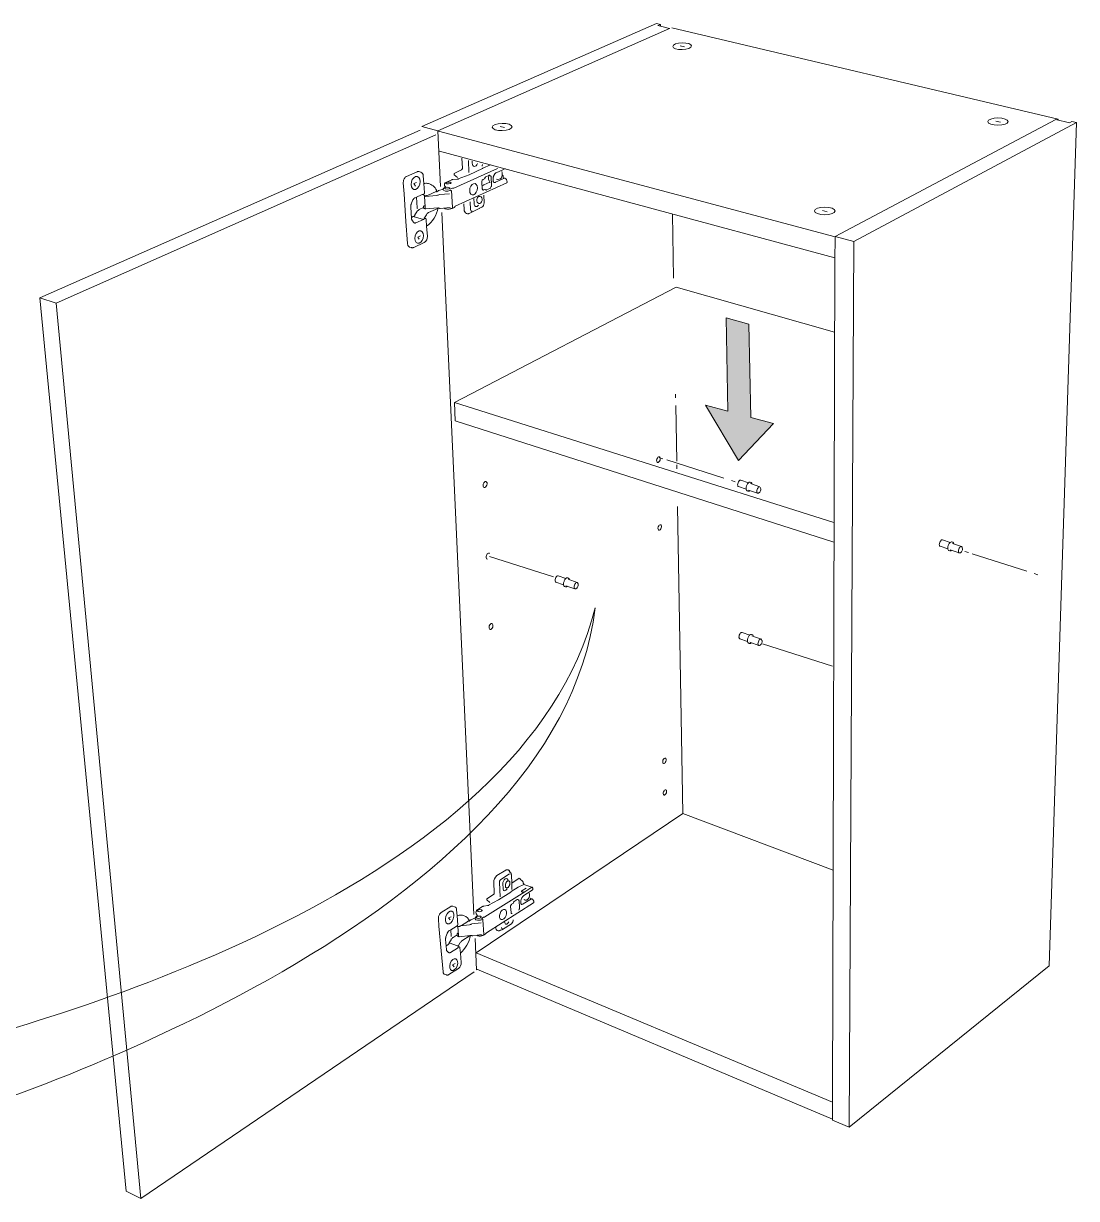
# Model space of a CAD drawing. Header units: metres. Extents: x -8.4 to 7.9, y -3.9 to 2.
# Drawn here: x 6.4008 to 6.8077, y -2.2808 to -1.8267 of the extents above; entities that cross this region are included whole.
import ezdxf

# ---------------------------------------------------------------- set-up
doc = ezdxf.new("R2010")
doc.units = ezdxf.units.M
doc.header["$MEASUREMENT"] = 0
doc.layers.add('PDF21_Geometry_Num_Penna__7', color=7, linetype='Continuous', lineweight=18)

msp = doc.modelspace()

# ---------------------------------------------------------------- hatches: boundary and pattern name
at = {"layer": 'PDF21_Geometry_Num_Penna__7', "linetype": 'Continuous', "lineweight": 18}
msp.add_hatch(color=7, dxfattribs=at).paths.add_polyline_path([(6.673, -1.97652), (6.66437, -1.97419), (6.67705, -1.99562), (6.69063, -1.98127), (6.68187, -1.97893), (6.68113, -1.94286), (6.67228, -1.94048)])

# ---------------------------------------------------------------- linework, layer by layer
at = {"layer": 'PDF21_Geometry_Num_Penna__7', "color": 7, "linetype": 'Continuous', "lineweight": 18, "flags": 128}
for points in [[(6.55476, -1.86656), (6.64541, -1.82671)], [(6.56193, -1.88967), (6.56094, -1.86821), (6.65043, -1.8286)], [(6.64692, -1.82707), (6.64541, -1.82671)], [(6.6459, -1.82752), (6.64692, -1.82707)], [(6.64693, -1.82777), (6.6459, -1.82752)], [(6.64693, -1.82777), (6.64692, -1.82707)], [(6.65043, -1.8286), (6.64693, -1.82777)], [(6.65044, -1.82883), (6.65043, -1.8286)], [(6.65132, -1.82843), (6.80057, -1.86365), (6.80057, -1.86404)], [(6.65622, -1.8357), (6.65457, -1.8353)], [(6.79975, -1.86384), (6.71438, -1.90901), (6.71435, -1.91853)], [(6.80769, -1.86498), (6.72159, -1.91093)], [(6.7783, -1.8649), (6.77654, -1.86442)], [(6.79712, -2.19086), (6.80769, -1.86498)], [(6.79975, -1.86384), (6.80498, -1.86508), (6.80595, -1.86456)], [(6.80057, -1.86365), (6.80006, -1.86392)], [(6.80595, -1.86456), (6.80769, -1.86498)], [(6.55406, -1.86797), (6.4071, -1.93275)], [(6.56012, -1.86973), (6.4134, -1.93482)], [(6.56094, -1.86821), (6.55476, -1.86656)], [(6.71438, -1.90915), (6.56112, -1.86837)], [(6.58669, -1.86695), (6.58495, -1.86652)], [(6.71436, -1.9173), (6.56147, -1.87606)], [(6.57007, -1.88326), (6.57016, -1.88319), (6.57023, -1.88311), (6.57029, -1.883), (6.57034, -1.88288), (6.57036, -1.88274), (6.57037, -1.88261), (6.5702, -1.87873)], [(6.57288, -1.88434), (6.57268, -1.87963)], [(6.55351, -1.88393), (6.55335, -1.8839), (6.55318, -1.8839), (6.55302, -1.88393), (6.55286, -1.884), (6.54877, -1.88581)], [(6.58393, -1.8827), (6.56701, -1.89039)], [(6.56716, -1.88464), (6.57007, -1.88326)], [(6.57295, -1.88516), (6.57819, -1.88279)], [(6.57419, -1.88072), (6.57416, -1.87997)], [(6.57809, -1.88116), (6.57809, -1.88128), (6.57808, -1.8814), (6.57807, -1.88152), (6.57806, -1.88163), (6.57803, -1.88175), (6.578, -1.8819)], [(6.57827, -1.88265), (6.57819, -1.88279), (6.57822, -1.88279)], [(6.58124, -1.88128), (6.57831, -1.88261), (6.57829, -1.88262), (6.57827, -1.88265)], [(6.5828, -1.88497), (6.58283, -1.88492), (6.58291, -1.88483), (6.58299, -1.88473), (6.58307, -1.88465), (6.58314, -1.88457), (6.58322, -1.8845), (6.5833, -1.88444), (6.58337, -1.88439), (6.58343, -1.88437)], [(6.58343, -1.88437), (6.58597, -1.88321)], [(6.58597, -1.88321), (6.58693, -1.88278)], [(6.54877, -1.88581), (6.54859, -1.8859), (6.54843, -1.88603), (6.54826, -1.88618), (6.54811, -1.88637), (6.54797, -1.88657), (6.54784, -1.88679), (6.54775, -1.88703), (6.54766, -1.88728), (6.5476, -1.88754), (6.54755, -1.8878), (6.54754, -1.88805), (6.54753, -1.88831), (6.54783, -1.89257)], [(6.55267, -1.88816), (6.55165, -1.88853), (6.55221, -1.88956)], [(6.55723, -1.88859), (6.55689, -1.88851), (6.55654, -1.88847), (6.55619, -1.88846), (6.55583, -1.88849), (6.55546, -1.88854)], [(6.55546, -1.88854), (6.55571, -1.89221)], [(6.56399, -1.88843), (6.564, -1.88857)], [(6.56599, -1.88832), (6.56601, -1.88846)], [(6.56673, -1.88701), (6.56658, -1.88702), (6.56645, -1.88706), (6.56633, -1.8871)], [(6.5683, -1.88686), (6.56673, -1.887)], [(6.56716, -1.88464), (6.56718, -1.88519), (6.56843, -1.88617)], [(6.56764, -1.89737), (6.58752, -1.88825)], [(6.5683, -1.88686), (6.56836, -1.88686), (6.56843, -1.88684), (6.56851, -1.88684), (6.56859, -1.88683), (6.56866, -1.88681), (6.56872, -1.88679), (6.56877, -1.88677), (6.57295, -1.88516)], [(6.56877, -1.88677), (6.56879, -1.88676), (6.56881, -1.88677), (6.5687, -1.88681), (6.56858, -1.88684), (6.56844, -1.88686), (6.56831, -1.88687)], [(6.57789, -1.88792), (6.57789, -1.88777), (6.57793, -1.8876), (6.57798, -1.88744), (6.57805, -1.88729), (6.57813, -1.88717), (6.57824, -1.88708), (6.57834, -1.88701)], [(6.57806, -1.89059), (6.57789, -1.88792)], [(6.57806, -1.88946), (6.57855, -1.88923), (6.57864, -1.88905), (6.58095, -1.888)], [(6.57834, -1.88701), (6.57885, -1.88678)], [(6.57885, -1.88678), (6.5789, -1.88675), (6.57894, -1.8867), (6.57897, -1.88664)], [(6.57897, -1.88664), (6.57909, -1.88637)], [(6.57913, -1.88642), (6.57912, -1.8864), (6.57909, -1.88637), (6.57916, -1.88624), (6.57925, -1.88612), (6.57934, -1.88602), (6.57945, -1.88597)], [(6.57945, -1.88597), (6.58065, -1.88541)], [(6.58057, -1.8856), (6.58062, -1.88556), (6.58064, -1.88549), (6.58065, -1.88541), (6.58074, -1.88538), (6.58082, -1.88538), (6.58092, -1.88541), (6.58099, -1.88544)], [(6.58059, -1.88558), (6.5807, -1.88562)], [(6.58099, -1.88544), (6.5813, -1.88567)], [(6.5813, -1.88567), (6.58136, -1.88575), (6.58143, -1.88585), (6.58147, -1.88598), (6.58149, -1.88612)], [(6.58149, -1.88612), (6.58167, -1.88911)], [(6.58221, -1.88696), (6.58221, -1.88689), (6.58221, -1.88675), (6.58222, -1.88661), (6.58224, -1.88645), (6.58227, -1.8863), (6.5823, -1.88614), (6.58234, -1.886), (6.58238, -1.88584), (6.58244, -1.8857), (6.58249, -1.88555), (6.58255, -1.88542), (6.58261, -1.88528), (6.58268, -1.88515), (6.58275, -1.88504), (6.5828, -1.88497)], [(6.58221, -1.88696), (6.58221, -1.88704), (6.58221, -1.88718), (6.58222, -1.88731), (6.58224, -1.88744), (6.58226, -1.88756), (6.58229, -1.88766), (6.58232, -1.88777), (6.58236, -1.88785), (6.5824, -1.88793), (6.58244, -1.888), (6.58246, -1.88805), (6.58253, -1.88813), (6.58257, -1.88816), (6.58273, -1.88819), (6.58289, -1.88819), (6.58304, -1.88815), (6.5832, -1.88809)], [(6.5832, -1.88809), (6.58668, -1.8865), (6.58612, -1.88635)], [(6.54783, -1.89257), (6.54857, -1.90328)], [(6.55462, -1.89291), (6.55264, -1.89381)], [(6.55515, -1.89275), (6.55512, -1.89274), (6.5551, -1.89274), (6.55505, -1.89275), (6.555, -1.89276), (6.55493, -1.89278), (6.55486, -1.89281), (6.55462, -1.89291)], [(6.55567, -1.89317), (6.55497, -1.89277)], [(6.55515, -1.89275), (6.55516, -1.89275), (6.55518, -1.89275), (6.55519, -1.89275), (6.5552, -1.89275), (6.55522, -1.89275), (6.55523, -1.89275), (6.55525, -1.89275), (6.55527, -1.89274), (6.55529, -1.89274), (6.5553, -1.89274), (6.55532, -1.89273), (6.55533, -1.89273), (6.55535, -1.89273), (6.55535, -1.89272), (6.55537, -1.89272), (6.55539, -1.89272), (6.55541, -1.89272), (6.55541, -1.8927), (6.55542, -1.8927), (6.55544, -1.8927), (6.55545, -1.89269), (6.55546, -1.89267), (6.55547, -1.89267), (6.55548, -1.89267), (6.55549, -1.89266), (6.55551, -1.89265), (6.55552, -1.89264), (6.55553, -1.89263), (6.55554, -1.89262), (6.55555, -1.89261), (6.55556, -1.89261), (6.55557, -1.8926), (6.55557, -1.89259), (6.55558, -1.89259), (6.55559, -1.89257), (6.5556, -1.89257), (6.55561, -1.89255), (6.55561, -1.89254), (6.55562, -1.89254), (6.55563, -1.89252), (6.55563, -1.89251), (6.55564, -1.8925), (6.55565, -1.89249), (6.55566, -1.89247), (6.55567, -1.89246), (6.55567, -1.89244), (6.55567, -1.89243), (6.55568, -1.89242), (6.55568, -1.89241), (6.55568, -1.8924), (6.55569, -1.89238), (6.5557, -1.89238), (6.5557, -1.89237), (6.5557, -1.89235), (6.5557, -1.89234), (6.55571, -1.89232), (6.55571, -1.8923), (6.55571, -1.89229), (6.55571, -1.89227), (6.55571, -1.89226), (6.55571, -1.89224), (6.55571, -1.89222)], [(6.55678, -1.89319), (6.55666, -1.89324), (6.55653, -1.89328), (6.55642, -1.89329), (6.55625, -1.89331), (6.55607, -1.8933), (6.55591, -1.89327), (6.55579, -1.89323), (6.55567, -1.89317)], [(6.5557, -1.89344), (6.55569, -1.89333), (6.55568, -1.89321)], [(6.55598, -1.89766), (6.5557, -1.89344)], [(6.55595, -1.89328), (6.55596, -1.89339), (6.55597, -1.89351), (6.56054, -1.89316)], [(6.55715, -1.89301), (6.55678, -1.89319)], [(6.5602, -1.89164), (6.55716, -1.89301)], [(6.56038, -1.89142), (6.56036, -1.89147), (6.56034, -1.89152), (6.56031, -1.89155), (6.56028, -1.89158), (6.56024, -1.89161), (6.5602, -1.89164)], [(6.56052, -1.89174), (6.56046, -1.89157), (6.56038, -1.89142)], [(6.56096, -1.89146), (6.56074, -1.89161), (6.56063, -1.89169), (6.56051, -1.89175), (6.56039, -1.8918)], [(6.56054, -1.89316), (6.5608, -1.89312), (6.56106, -1.89305), (6.56131, -1.89295), (6.56153, -1.89284)], [(6.56096, -1.89145), (6.56107, -1.89138), (6.56119, -1.89131), (6.56132, -1.89126), (6.56299, -1.89075)], [(6.56153, -1.89284), (6.56538, -1.89255)], [(6.563, -1.89103), (6.56299, -1.89067)], [(6.56385, -1.88999), (6.56353, -1.88957), (6.56347, -1.88948), (6.56343, -1.8894), (6.56341, -1.8893)], [(6.56347, -1.89039), (6.56348, -1.89053)], [(6.56387, -1.89001), (6.56385, -1.89002), (6.56378, -1.89006), (6.56369, -1.89009), (6.56362, -1.89011)], [(6.56365, -1.89011), (6.56376, -1.89008), (6.56385, -1.89004)], [(6.56405, -1.88989), (6.56402, -1.88992), (6.56397, -1.88995), (6.56391, -1.88999), (6.56387, -1.89001)], [(6.56549, -1.89028), (6.5655, -1.89042)], [(6.56549, -1.89131), (6.56557, -1.89129), (6.56565, -1.89128)], [(6.56564, -1.89128), (6.56574, -1.89128), (6.56582, -1.8913)], [(6.56565, -1.89077), (6.56635, -1.89045), (6.56651, -1.89039), (6.56667, -1.89038), (6.56682, -1.8904)], [(6.56611, -1.89131), (6.56605, -1.89133), (6.56598, -1.89133), (6.56593, -1.89133)], [(6.56652, -1.89785), (6.56611, -1.89131)], [(6.56701, -1.89039), (6.56693, -1.89041), (6.56685, -1.89041)], [(6.57859, -1.89106), (6.57848, -1.89109), (6.57838, -1.89109), (6.57827, -1.89105), (6.5782, -1.89097), (6.57813, -1.89087), (6.57808, -1.89074), (6.57806, -1.8906)], [(6.57909, -1.89082), (6.57859, -1.89106)], [(6.57923, -1.89084), (6.57919, -1.89082), (6.57914, -1.89081), (6.57909, -1.89082)], [(6.57938, -1.891), (6.57923, -1.89084)], [(6.57975, -1.89106), (6.57964, -1.8911), (6.57955, -1.8911), (6.57945, -1.89106), (6.57938, -1.891)], [(6.58096, -1.89052), (6.57975, -1.89106)], [(6.58127, -1.89019), (6.5812, -1.8903), (6.58113, -1.89039), (6.58104, -1.89046), (6.58096, -1.89052)], [(6.58153, -1.88971), (6.58127, -1.89019)], [(6.58167, -1.88911), (6.58166, -1.88927), (6.58164, -1.88942), (6.5816, -1.88956), (6.58153, -1.88971)], [(6.55058, -1.89654), (6.55053, -1.89666), (6.55048, -1.89682), (6.55044, -1.897), (6.55042, -1.89716), (6.5504, -1.89734), (6.5504, -1.8975), (6.5504, -1.89766), (6.5507, -1.90204)], [(6.55373, -1.89858), (6.55537, -1.89782)], [(6.55593, -1.89707), (6.55576, -1.89713), (6.55562, -1.8972), (6.5555, -1.89727), (6.55541, -1.89734), (6.55536, -1.89743), (6.55535, -1.89751)], [(6.55535, -1.89751), (6.55538, -1.89797)], [(6.55538, -1.89797), (6.55541, -1.89804), (6.55546, -1.89811), (6.55555, -1.89817), (6.55566, -1.89823), (6.5558, -1.89827), (6.55597, -1.89831)], [(6.55597, -1.89808), (6.55595, -1.89785)], [(6.55598, -1.89766), (6.55599, -1.8978), (6.556, -1.89793), (6.556, -1.89802), (6.556, -1.89809), (6.55599, -1.89813), (6.55598, -1.89812), (6.55597, -1.89808), (6.55597, -1.89809), (6.55597, -1.89811), (6.55598, -1.89812)], [(6.55598, -1.89812), (6.55599, -1.89816), (6.556, -1.8982), (6.55602, -1.89824), (6.55606, -1.89829), (6.5561, -1.89832), (6.55612, -1.89833)], [(6.55626, -1.89836), (6.56082, -1.89801), (6.5609, -1.898), (6.56097, -1.898), (6.56104, -1.89801), (6.56112, -1.89802), (6.56118, -1.89803), (6.56123, -1.89805)], [(6.56087, -1.898), (6.56085, -1.8981), (6.56082, -1.89819), (6.55731, -1.89979)], [(6.56184, -1.89816), (6.56183, -1.89816), (6.56181, -1.89816), (6.56178, -1.89816), (6.56177, -1.89816), (6.56175, -1.89816), (6.56173, -1.89816), (6.56171, -1.89816), (6.56169, -1.89816), (6.56168, -1.89816), (6.56166, -1.89816), (6.56164, -1.89816), (6.56164, -1.89815), (6.56162, -1.89815), (6.5616, -1.89815), (6.56158, -1.89815), (6.56157, -1.89814), (6.56156, -1.89814), (6.56155, -1.89814), (6.56153, -1.89814), (6.56153, -1.89813), (6.56151, -1.89813), (6.5615, -1.89813), (6.56149, -1.89812), (6.56148, -1.89812), (6.56124, -1.89805)], [(6.56184, -1.89816), (6.56567, -1.89786)], [(6.56636, -1.89821), (6.56637, -1.8982), (6.56639, -1.89819), (6.56639, -1.89818), (6.56646, -1.89812), (6.5665, -1.89804), (6.56652, -1.89795), (6.56652, -1.89785)], [(6.56636, -1.89821), (6.56701, -1.8979)], [(6.56701, -1.8979), (6.5671, -1.89786), (6.56719, -1.89781), (6.56727, -1.89774), (6.56735, -1.89767), (6.56744, -1.89758), (6.56751, -1.89749)], [(6.56751, -1.89749), (6.56753, -1.89746), (6.56756, -1.89744), (6.56758, -1.89741), (6.5676, -1.8974), (6.56762, -1.89739), (6.56763, -1.89738), (6.56764, -1.89737)], [(6.57352, -1.8986), (6.57339, -1.89562)], [(6.57489, -1.89621), (6.5748, -1.89429)], [(6.55067, -1.90165), (6.55139, -1.90132)], [(6.5507, -1.90204), (6.55071, -1.90211), (6.55073, -1.90226), (6.55075, -1.90239), (6.55079, -1.90251), (6.55084, -1.90263), (6.5509, -1.90273), (6.55095, -1.90282), (6.55164, -1.90364)], [(6.55533, -1.90242), (6.55139, -1.90132), (6.55153, -1.90125), (6.55167, -1.90114), (6.55181, -1.90102), (6.55193, -1.90087), (6.55204, -1.9007)], [(6.55204, -1.9007), (6.55279, -1.89949)], [(6.55241, -1.90375), (6.55533, -1.90242)], [(6.55279, -1.89949), (6.55292, -1.89928), (6.55307, -1.89909), (6.55322, -1.89893), (6.55339, -1.89879), (6.55356, -1.89867), (6.55373, -1.89858)], [(6.55533, -1.90242), (6.55547, -1.90234), (6.55561, -1.90224), (6.55573, -1.90212)], [(6.55564, -1.9019), (6.55602, -1.90201), (6.55595, -1.902), (6.55588, -1.90202), (6.5558, -1.90206), (6.55573, -1.90212)], [(6.55571, -1.90183), (6.55646, -1.9006)], [(6.55597, -1.89831), (6.556, -1.89832), (6.55602, -1.89832), (6.55605, -1.89832), (6.55606, -1.89832), (6.5561, -1.89833), (6.55612, -1.89833)], [(6.55612, -1.89833), (6.55617, -1.89836), (6.55625, -1.89836)], [(6.55646, -1.9006), (6.55662, -1.90039), (6.55677, -1.9002), (6.55694, -1.90003), (6.55712, -1.8999), (6.5573, -1.89979)], [(6.57484, -2.17111), (6.56239, -1.89978)], [(6.56589, -1.89828), (6.56591, -1.89828), (6.56594, -1.89827), (6.56598, -1.89826), (6.56602, -1.89825), (6.56607, -1.89825), (6.5661, -1.89824), (6.56612, -1.89824)], [(6.56612, -1.89824), (6.56616, -1.89824), (6.56619, -1.89824), (6.56623, -1.89823), (6.56627, -1.89823), (6.56631, -1.89823), (6.56635, -1.89821)], [(6.57387, -1.89966), (6.5739, -1.89965), (6.57393, -1.89964), (6.57397, -1.89963), (6.57399, -1.89962), (6.57402, -1.8996)], [(6.57702, -1.89814), (6.57695, -1.89819), (6.57683, -1.89825), (6.57685, -1.89824), (6.57686, -1.89821)], [(6.65153, -1.90035), (6.65196, -1.92513)], [(6.71138, -1.89945), (6.70957, -1.89895)], [(6.54857, -1.90328), (6.54916, -1.9118)], [(6.55164, -1.90364), (6.55169, -1.9037), (6.55173, -1.90374), (6.55178, -1.90377), (6.55183, -1.90379), (6.55187, -1.90382), (6.552, -1.90383), (6.55214, -1.90384), (6.55227, -1.90381), (6.55241, -1.90375)], [(6.55416, -1.90883), (6.55314, -1.90929), (6.5537, -1.91003)], [(6.71438, -1.90901), (6.72159, -1.91093)], [(6.72159, -1.91093), (6.71981, -2.25322)], [(6.54916, -1.9118), (6.54919, -1.91204), (6.54925, -1.91228), (6.54932, -1.91248), (6.54942, -1.91267), (6.54954, -1.91282), (6.54967, -1.91295), (6.54981, -1.91304), (6.54998, -1.91311)], [(6.55158, -1.91324), (6.55145, -1.9133), (6.5513, -1.91334), (6.55117, -1.91336), (6.55101, -1.91337), (6.55087, -1.91335), (6.55072, -1.91332), (6.54998, -1.91311)], [(6.71435, -1.91853), (6.71342, -2.24297)], [(6.56764, -1.98033), (6.56731, -1.97313), (6.65297, -1.92863)], [(6.65297, -1.92863), (6.71417, -1.94594)], [(6.4071, -1.93275), (6.4134, -1.93482)], [(6.4071, -1.93275), (6.44045, -2.27797)], [(6.4134, -1.93482), (6.44613, -2.28081)], [(6.65274, -1.96993), (6.65277, -1.97141)], [(6.71397, -2.01954), (6.56731, -1.97313)], [(6.65282, -1.97429), (6.6532, -1.99585)], [(6.71394, -2.02713), (6.56764, -1.98033)], [(6.64785, -1.9949), (6.64643, -1.99445)], [(6.67144, -2.00244), (6.64933, -1.99537)], [(6.65322, -1.99728), (6.65325, -1.99877)], [(6.67581, -2.00384), (6.67439, -2.00339)], [(6.67794, -2.0032), (6.68089, -2.00423)], [(6.6809, -2.00701), (6.68443, -2.00825)], [(6.65348, -2.0134), (6.65553, -2.132)], [(6.75588, -2.02628), (6.75883, -2.02732)], [(6.60557, -2.04055), (6.58087, -2.03266)], [(6.766, -2.03121), (6.76458, -2.03075)], [(6.78851, -2.0384), (6.76741, -2.03166)], [(6.60652, -2.04265), (6.60947, -2.04368)], [(6.79274, -2.03976), (6.79132, -2.0393)], [(6.61035, -2.04399), (6.61388, -2.04523)], [(6.67844, -2.06202), (6.68139, -2.06306)], [(6.71335, -2.07503), (6.68636, -2.0664)], [(6.65553, -2.132), (6.57566, -2.18592)], [(6.71369, -2.15398), (6.65553, -2.132)], [(6.58467, -2.15869), (6.58467, -2.15859), (6.58469, -2.15847), (6.58471, -2.15835), (6.58474, -2.15824), (6.58477, -2.15813), (6.58482, -2.15803), (6.58487, -2.15793), (6.58491, -2.15784), (6.58498, -2.15775), (6.58505, -2.15767), (6.58512, -2.15761), (6.5852, -2.15755), (6.58861, -2.1554)], [(6.58784, -2.15375), (6.5877, -2.15373), (6.58757, -2.15373), (6.58742, -2.15375), (6.58726, -2.1538), (6.58711, -2.15389)], [(6.58811, -2.15384), (6.58784, -2.15375)], [(6.58811, -2.15384), (6.58821, -2.15388), (6.5883, -2.15393), (6.58839, -2.15399), (6.58846, -2.15406), (6.58852, -2.15416), (6.58859, -2.15426), (6.58864, -2.15437), (6.58869, -2.15448), (6.58872, -2.15461), (6.58874, -2.15465), (6.58841, -2.15428)], [(6.58905, -2.15501), (6.58874, -2.15465)], [(6.58905, -2.15501), (6.58912, -2.1551), (6.58916, -2.15518), (6.58921, -2.15529), (6.58925, -2.15542), (6.58928, -2.15555), (6.5893, -2.1557), (6.58944, -2.15889)], [(6.58492, -2.1642), (6.58467, -2.15869)], [(6.58779, -2.15813), (6.58767, -2.15822), (6.58756, -2.15833), (6.58744, -2.15847), (6.58739, -2.15854), (6.58733, -2.15862), (6.58724, -2.15879), (6.58716, -2.15896), (6.58709, -2.15915), (6.58703, -2.15934), (6.587, -2.15951), (6.58698, -2.15967), (6.58697, -2.15982), (6.58697, -2.15997), (6.58698, -2.16011), (6.587, -2.16024), (6.58703, -2.16036), (6.58709, -2.16047), (6.58715, -2.16058), (6.58724, -2.16066), (6.58733, -2.16073), (6.58742, -2.16077), (6.58748, -2.16078), (6.58754, -2.16078), (6.58761, -2.16078), (6.58766, -2.16077), (6.58778, -2.16072), (6.5879, -2.16066)], [(6.5879, -2.16066), (6.58802, -2.16057), (6.58814, -2.16046), (6.58825, -2.16033), (6.58831, -2.16025), (6.58836, -2.16017), (6.58845, -2.16), (6.58854, -2.15983), (6.5886, -2.15964), (6.58866, -2.15945), (6.5887, -2.15929), (6.58872, -2.15913), (6.58874, -2.15897), (6.58873, -2.15883), (6.58872, -2.15868), (6.5887, -2.15855), (6.58866, -2.15844), (6.58862, -2.15832), (6.58855, -2.15821), (6.58847, -2.15813), (6.58837, -2.15807), (6.58828, -2.15803), (6.58821, -2.15801), (6.58816, -2.15801), (6.5881, -2.15801), (6.58804, -2.15803), (6.58792, -2.15807), (6.58779, -2.15813)], [(6.59188, -2.16051), (6.58921, -2.16219), (6.58919, -2.16221), (6.58917, -2.16222)], [(6.59232, -2.15705), (6.58943, -2.15889), (6.58952, -2.16068)], [(6.58952, -2.16068), (6.58952, -2.16078), (6.5895, -2.16089), (6.5895, -2.16099), (6.58949, -2.1611), (6.58947, -2.1612), (6.58943, -2.16133)], [(6.59188, -2.16051), (6.59406, -2.15946)], [(6.59232, -2.15705), (6.5926, -2.15714)], [(6.5926, -2.15714), (6.59265, -2.15717), (6.59268, -2.15722), (6.59269, -2.15726)], [(6.5927, -2.15726), (6.5927, -2.15737), (6.59359, -2.15811)], [(6.59503, -2.16084), (6.5934, -2.16188)], [(6.59382, -2.15855), (6.59381, -2.15845), (6.59377, -2.15837), (6.59372, -2.15827), (6.59366, -2.15819), (6.59359, -2.15811)], [(6.59419, -2.15926), (6.59411, -2.15921), (6.59402, -2.15914), (6.59394, -2.15905), (6.59388, -2.15896), (6.59383, -2.15884), (6.59382, -2.15873), (6.59382, -2.15855)], [(6.59608, -2.1612), (6.59445, -2.16223)], [(6.57903, -2.17199), (6.59446, -2.16223), (6.59434, -2.16229), (6.59421, -2.16234), (6.59407, -2.16237), (6.59391, -2.16239), (6.59375, -2.16238), (6.5936, -2.16237), (6.59348, -2.16234), (6.59337, -2.16229), (6.5933, -2.16223), (6.59325, -2.16217), (6.59324, -2.16209), (6.59325, -2.16201), (6.59331, -2.16195), (6.5934, -2.16188)], [(6.57984, -2.16496), (6.57987, -2.16543), (6.58099, -2.16636)], [(6.58051, -2.16748), (6.58433, -2.16543)], [(6.58433, -2.16543), (6.5891, -2.16242)], [(6.58917, -2.16222), (6.5891, -2.16242), (6.58912, -2.16241)], [(6.5901, -2.16644), (6.59009, -2.16644), (6.59006, -2.16642), (6.59013, -2.16629), (6.59021, -2.16618), (6.59029, -2.16608), (6.59039, -2.166)], [(6.59039, -2.166), (6.59148, -2.16531)], [(6.59149, -2.16531), (6.59157, -2.16527), (6.59164, -2.16525), (6.59172, -2.16525), (6.5918, -2.16527)], [(6.5918, -2.16527), (6.59208, -2.16541)], [(6.59208, -2.16541), (6.59214, -2.16547), (6.5922, -2.16555), (6.59224, -2.16565), (6.59226, -2.16577)], [(6.59226, -2.16578), (6.59247, -2.16839)], [(6.59702, -2.16496), (6.59384, -2.16698)], [(6.59423, -2.16532), (6.59467, -2.16546)], [(6.59467, -2.16546), (6.59478, -2.1655), (6.59487, -2.1655), (6.59498, -2.1655), (6.59509, -2.1655)], [(6.59653, -2.16476), (6.59707, -2.16495), (6.59717, -2.165), (6.59727, -2.16504), (6.59737, -2.16511), (6.59747, -2.16517), (6.59755, -2.16526), (6.59763, -2.16535), (6.59771, -2.16544), (6.59778, -2.16555), (6.59783, -2.16565), (6.5979, -2.16576), (6.59793, -2.16588), (6.59798, -2.16599), (6.59799, -2.16611), (6.59802, -2.16622), (6.59801, -2.16624), (6.59799, -2.16626)], [(6.56219, -2.17029), (6.56203, -2.17039), (6.56186, -2.17054), (6.56172, -2.17071), (6.56158, -2.17089), (6.56146, -2.17109), (6.56135, -2.17132), (6.56125, -2.17155), (6.56118, -2.17178), (6.56112, -2.17202), (6.56109, -2.17226), (6.56108, -2.17249), (6.56108, -2.17271), (6.56133, -2.17551)], [(6.56667, -2.16784), (6.56653, -2.1678), (6.56637, -2.1678), (6.56622, -2.16783), (6.56606, -2.16788), (6.5659, -2.16797), (6.56219, -2.17029)], [(6.57606, -2.17137), (6.57573, -2.17086), (6.57569, -2.17075), (6.57564, -2.17063), (6.57563, -2.17052)], [(6.57613, -2.16966), (6.57614, -2.16978)], [(6.578, -2.16949), (6.57801, -2.16962)], [(6.57862, -2.1678), (6.57849, -2.16783), (6.57836, -2.16787), (6.57825, -2.16792)], [(6.58008, -2.1676), (6.57862, -2.16778), (6.57862, -2.16779), (6.57862, -2.1678)], [(6.57975, -2.17808), (6.59788, -2.16653)], [(6.58051, -2.16748), (6.58053, -2.16748), (6.58055, -2.16748), (6.58045, -2.16752), (6.58034, -2.16756), (6.58021, -2.16759), (6.58008, -2.16761)], [(6.58899, -2.168), (6.58899, -2.16786), (6.58902, -2.16771), (6.58905, -2.16756), (6.58912, -2.16742), (6.5892, -2.1673), (6.58929, -2.16719), (6.5894, -2.16712)], [(6.58917, -2.17033), (6.58899, -2.168)], [(6.58967, -2.17065), (6.58957, -2.1707), (6.58948, -2.17072), (6.58938, -2.1707), (6.5893, -2.17065), (6.58925, -2.17057), (6.5892, -2.17046), (6.58917, -2.17033)], [(6.5894, -2.16712), (6.58985, -2.16682)], [(6.58985, -2.16682), (6.5899, -2.16678), (6.58994, -2.16674), (6.58997, -2.16668)], [(6.58997, -2.16668), (6.59006, -2.16642)], [(6.59235, -2.16894), (6.59212, -2.16941)], [(6.59247, -2.16839), (6.59247, -2.16853), (6.59245, -2.16866), (6.59241, -2.16881), (6.59235, -2.16894)], [(6.59312, -2.16712), (6.59326, -2.16715), (6.5934, -2.16715), (6.59354, -2.16712), (6.59369, -2.16706), (6.59384, -2.16698)], [(6.56597, -2.17192), (6.56503, -2.17236), (6.5656, -2.17317)], [(6.56977, -2.17539), (6.57309, -2.175)], [(6.57204, -2.17396), (6.56999, -2.17526)], [(6.57219, -2.17386), (6.57204, -2.17396)], [(6.57278, -2.1735), (6.57219, -2.17386)], [(6.57343, -2.17328), (6.57325, -2.17344), (6.57314, -2.17353), (6.57303, -2.1736), (6.57291, -2.17366)], [(6.57309, -2.175), (6.57333, -2.17496), (6.57357, -2.17488), (6.57379, -2.17479), (6.574, -2.17468)], [(6.57343, -2.17328), (6.57354, -2.1732), (6.57365, -2.17313), (6.57377, -2.17307), (6.5753, -2.1724)], [(6.574, -2.17468), (6.57757, -2.17425)], [(6.57575, -2.17219), (6.57576, -2.1723)], [(6.5762, -2.17155), (6.57617, -2.17159), (6.5761, -2.17164), (6.57603, -2.17169), (6.57595, -2.17174), (6.57586, -2.17178)], [(6.57606, -2.17138), (6.57611, -2.17144), (6.57616, -2.17151), (6.5762, -2.17156)], [(6.57762, -2.17202), (6.57762, -2.17213)], [(6.57765, -2.17307), (6.57772, -2.17304), (6.5778, -2.17303)], [(6.57778, -2.17256), (6.57843, -2.17216), (6.57854, -2.1721), (6.57865, -2.17205), (6.57877, -2.17203), (6.57888, -2.17203)], [(6.57806, -2.1727), (6.57812, -2.17278), (6.57817, -2.17287), (6.57821, -2.17297), (6.57822, -2.17306)], [(6.57869, -2.17877), (6.57822, -2.17306)], [(6.57903, -2.17199), (6.57895, -2.17203), (6.57888, -2.17203)], [(6.56133, -2.17551), (6.56217, -2.18515)], [(6.56525, -2.1773), (6.56521, -2.17733), (6.56512, -2.17741), (6.56503, -2.17748), (6.56493, -2.17758), (6.56484, -2.1777), (6.56475, -2.17782), (6.56467, -2.17796), (6.56459, -2.1781), (6.56453, -2.17826), (6.56446, -2.17841), (6.564, -2.17971)], [(6.56586, -2.17693), (6.56526, -2.1773)], [(6.56822, -2.17551), (6.56819, -2.17552), (6.56815, -2.17552), (6.5681, -2.17554), (6.56804, -2.17556), (6.56799, -2.17559), (6.56792, -2.17563), (6.56586, -2.17693)], [(6.56609, -2.17951), (6.56608, -2.17947), (6.56608, -2.17943), (6.56586, -2.17693)], [(6.56682, -2.17988), (6.56833, -2.17893)], [(6.56882, -2.17822), (6.56867, -2.17829), (6.56854, -2.17836), (6.56843, -2.17845), (6.56836, -2.17855), (6.56831, -2.17864), (6.56831, -2.17874)], [(6.56831, -2.17874), (6.56834, -2.17915)], [(6.56834, -2.17915), (6.56837, -2.17924), (6.56842, -2.17932), (6.5685, -2.1794), (6.56861, -2.17947), (6.56874, -2.17952), (6.5689, -2.17957)], [(6.56862, -2.17564), (6.56891, -2.17909), (6.56892, -2.17921), (6.56893, -2.17932), (6.56893, -2.17939), (6.56893, -2.17943), (6.56892, -2.17945), (6.56891, -2.17942), (6.5689, -2.17937), (6.5689, -2.17939), (6.5689, -2.1794), (6.56891, -2.17942), (6.56892, -2.17946), (6.56893, -2.1795), (6.56893, -2.17952), (6.56895, -2.17955), (6.56899, -2.17959)], [(6.5689, -2.17937), (6.56888, -2.17916)], [(6.56888, -2.17916), (6.56892, -2.17939)], [(6.56998, -2.17525), (6.56964, -2.17547)], [(6.57019, -2.18125), (6.5734, -2.17923), (6.57339, -2.1792), (6.57338, -2.1792), (6.57337, -2.17918), (6.57336, -2.17918), (6.57335, -2.17917), (6.57333, -2.17916)], [(6.57597, -2.17905), (6.57601, -2.17908), (6.57608, -2.17914), (6.57618, -2.17919), (6.57627, -2.17925), (6.57638, -2.17928), (6.57651, -2.17932), (6.57666, -2.17935), (6.57679, -2.17936), (6.57694, -2.17937), (6.57709, -2.17938), (6.57724, -2.17937), (6.57738, -2.17936), (6.57753, -2.17934), (6.57767, -2.17931), (6.57781, -2.17927), (6.57794, -2.17923), (6.57806, -2.17917), (6.57812, -2.17914)], [(6.57812, -2.17914), (6.57815, -2.17912), (6.57818, -2.17912), (6.57821, -2.17912), (6.57825, -2.17911), (6.57828, -2.1791), (6.57832, -2.1791)], [(6.57832, -2.1791), (6.57837, -2.1791), (6.57842, -2.17909), (6.57846, -2.17909), (6.57851, -2.17907), (6.57855, -2.17906), (6.57859, -2.17904)], [(6.57918, -2.17866), (6.57859, -2.17904), (6.57864, -2.179), (6.57867, -2.17893), (6.57869, -2.17885), (6.57869, -2.17877)], [(6.57918, -2.17866), (6.57927, -2.1786), (6.57935, -2.17854), (6.57942, -2.17846), (6.57949, -2.17838), (6.57955, -2.17831), (6.5796, -2.17824)], [(6.5796, -2.17824), (6.57962, -2.17821), (6.57965, -2.17817), (6.57968, -2.17814), (6.5797, -2.17812), (6.57973, -2.1781), (6.57975, -2.17809)], [(6.58329, -2.17611), (6.58331, -2.17631), (6.58335, -2.17651), (6.58339, -2.17669), (6.58347, -2.17685), (6.58356, -2.17698), (6.58366, -2.17709), (6.58377, -2.17718), (6.5839, -2.17724)], [(6.58497, -2.17718), (6.58487, -2.17725), (6.58476, -2.17729), (6.58465, -2.17733), (6.58454, -2.17735), (6.58442, -2.17736), (6.58429, -2.17736), (6.58416, -2.17733), (6.5839, -2.17724)], [(6.58497, -2.17718), (6.58518, -2.17705)], [(6.58497, -2.17718), (6.58499, -2.17716), (6.585, -2.17712), (6.58507, -2.17707)], [(6.58592, -2.17683), (6.58591, -2.17684), (6.58585, -2.17686), (6.58579, -2.17689), (6.58573, -2.17692), (6.58567, -2.17694), (6.58562, -2.17695), (6.58518, -2.17705)], [(6.564, -2.17971), (6.56395, -2.17986), (6.56392, -2.18001), (6.56388, -2.18017), (6.56386, -2.18031), (6.56384, -2.18046), (6.56385, -2.1806), (6.56386, -2.18073), (6.56419, -2.18455)], [(6.56406, -2.18313), (6.56472, -2.18272)], [(6.56472, -2.18272), (6.56485, -2.18262), (6.56497, -2.1825), (6.56509, -2.18237), (6.5652, -2.18222), (6.5653, -2.18206)], [(6.5653, -2.18206), (6.56597, -2.18084)], [(6.5653, -2.18206), (6.56848, -2.18316), (6.56856, -2.18319), (6.56864, -2.18324), (6.56871, -2.18328), (6.56877, -2.18333)], [(6.56577, -2.18569), (6.56843, -2.18402)], [(6.56597, -2.18084), (6.56609, -2.18064), (6.56622, -2.18045), (6.56636, -2.18028), (6.56652, -2.18013), (6.56667, -2.17999), (6.56682, -2.17988)], [(6.56843, -2.18402), (6.56856, -2.18392), (6.56868, -2.18381), (6.5688, -2.18367)], [(6.56875, -2.18342), (6.5691, -2.18354), (6.56902, -2.18353), (6.56895, -2.18355), (6.56887, -2.1836), (6.5688, -2.18367)], [(6.56877, -2.18333), (6.56944, -2.18211)], [(6.56944, -2.18211), (6.56957, -2.1819), (6.56971, -2.1817), (6.56986, -2.18152), (6.57004, -2.18137), (6.57019, -2.18125)], [(6.57582, -2.19244), (6.57526, -2.18037)], [(6.56217, -2.18515), (6.56289, -2.19318)], [(6.56419, -2.18455), (6.5642, -2.18464), (6.56421, -2.18473), (6.56425, -2.18485), (6.56428, -2.18495), (6.56432, -2.18504), (6.56436, -2.18509), (6.5644, -2.18514), (6.56503, -2.18574)], [(6.56503, -2.18574), (6.56505, -2.18576), (6.56507, -2.18578), (6.5651, -2.18579), (6.56512, -2.1858), (6.56514, -2.18581), (6.56525, -2.18584), (6.56538, -2.18584), (6.56551, -2.18581), (6.56564, -2.18578), (6.56577, -2.18569)], [(6.57567, -2.18592), (6.71342, -2.24364)], [(6.44613, -2.28081), (6.57489, -2.19322)], [(6.56289, -2.19318), (6.56292, -2.19339), (6.56296, -2.19357), (6.56303, -2.19374), (6.56312, -2.19388), (6.56323, -2.194), (6.56334, -2.1941), (6.56348, -2.19416)], [(6.56754, -2.19), (6.56653, -2.1905), (6.56722, -2.19132)], [(6.57614, -2.19221), (6.57582, -2.19244)], [(6.57595, -2.19213), (6.7134, -2.25013)], [(6.7134, -2.25052), (6.71981, -2.25322), (6.79712, -2.19086)], [(6.56519, -2.19426), (6.56507, -2.19433), (6.56495, -2.19439), (6.56482, -2.19442), (6.56469, -2.19446), (6.56457, -2.19447), (6.56444, -2.19447), (6.56431, -2.19444), (6.56418, -2.19442), (6.56348, -2.19416)], [(6.71342, -2.24297), (6.7134, -2.25052)], [(6.44045, -2.27797), (6.44613, -2.28081)]]:
    msp.add_lwpolyline(points, dxfattribs=at)
for points in [[(6.55546, -1.88854), (6.55527, -1.8856, 0.315105), (6.55426, -1.88413), (6.55351, -1.88393)], [(6.58357, -1.88684), (6.58407, -1.88696, 0.391445), (6.58562, -1.88583, 0.225855), (6.58555, -1.88393)], [(6.56061, -1.8917, 0.240614), (6.55761, -1.88869), (6.55723, -1.88859)], [(6.56673, -1.887), (6.56665, -1.88701), (6.56657, -1.88701), (6.56651, -1.88703), (6.56644, -1.88705), (6.56637, -1.88706), (6.56631, -1.88708), (6.56628, -1.8871), (6.56426, -1.88802), (6.56428, -1.88801), (6.5643, -1.88801, 0.291925), (6.5634, -1.88895), (6.56341, -1.8893)], [(6.58107, -1.88814), (6.58101, -1.88807), (6.58095, -1.888, -0.232158), (6.58062, -1.88565), (6.58055, -1.8856), (6.58057, -1.8856), (6.58059, -1.88559), (6.5806, -1.88559), (6.58061, -1.88558), (6.58062, -1.88558)], [(6.58574, -1.88535), (6.58577, -1.88535), (6.58574, -1.88535), (6.58576, -1.88535), (6.58577, -1.88535), (6.58577, -1.88534), (6.58579, -1.88534), (6.58581, -1.88534), (6.58582, -1.88535), (6.58601, -1.8854), (6.586, -1.8854), (6.58597, -1.8854, -0.319701), (6.58611, -1.88551), (6.5861, -1.88552), (6.58611, -1.88551), (6.58615, -1.88634)], [(6.58769, -1.8879), (6.58771, -1.88789), (6.58772, -1.88787), (6.58772, -1.88796), (6.5877, -1.88803), (6.58768, -1.88808), (6.58765, -1.88814), (6.58762, -1.88818), (6.58757, -1.88822), (6.58752, -1.88825), (6.5876, -1.8882), (6.58765, -1.88812), (6.58768, -1.88802), (6.58769, -1.8879, 0.286865), (6.58672, -1.8865), (6.5867, -1.88649), (6.58668, -1.8865)], [(6.57702, -1.89814), (6.57786, -1.89773, 0.286572), (6.57873, -1.896), (6.5786, -1.89301)], [(6.55297, -1.89815), (6.55294, -1.89806), (6.55292, -1.89797), (6.55264, -1.89381), (6.55194, -1.89413, 0.185037), (6.5511, -1.89516), (6.55058, -1.89654)], [(6.56095, -1.898, -0.1938), (6.55656, -1.90501), (6.5564, -1.90247), (6.5564, -1.90245), (6.55638, -1.90245), (6.55638, -1.90244), (6.55638, -1.90242), (6.55638, -1.9024), (6.55638, -1.90238), (6.55638, -1.90237), (6.55638, -1.90235), (6.55637, -1.90235), (6.55637, -1.90233), (6.55636, -1.90231), (6.55635, -1.9023), (6.55635, -1.90228), (6.55634, -1.90228), (6.55634, -1.90226), (6.55633, -1.90225), (6.55632, -1.90224), (6.55632, -1.90223), (6.55631, -1.90223), (6.55631, -1.90222), (6.5563, -1.90221), (6.55629, -1.90219), (6.55628, -1.90219), (6.55628, -1.90218), (6.55627, -1.90217), (6.55626, -1.90216), (6.55624, -1.90214), (6.55623, -1.90213), (6.55622, -1.90212), (6.55621, -1.90211), (6.55621, -1.9021), (6.55619, -1.9021), (6.55618, -1.90209), (6.55617, -1.90208), (6.55616, -1.90207), (6.55614, -1.90206), (6.55613, -1.90205), (6.55611, -1.90204), (6.5561, -1.90204), (6.55609, -1.90203), (6.55608, -1.90203), (6.55607, -1.90203), (6.55606, -1.90203), (6.55604, -1.90203), (6.55604, -1.90201), (6.55602, -1.90201)], [(6.57683, -1.89825), (6.57299, -1.90013), (6.57286, -1.90018), (6.57273, -1.90022), (6.57261, -1.90024), (6.5725, -1.90025), (6.57239, -1.90024), (6.57229, -1.90022), (6.57198, -1.90015, -0.317033), (6.57109, -1.89859), (6.57099, -1.89643)], [(6.55656, -1.90501), (6.55683, -1.90902, -0.291831), (6.55563, -1.91137), (6.55158, -1.91324)], [(6.67764, -2.00322, 0.117487), (6.67727, -2.00352, 0.08117), (6.67689, -2.00421, 0.083683), (6.67675, -2.005, 0.114772), (6.67685, -2.00547, 0.186387), (6.67707, -2.00567), (6.68002, -2.0067)], [(6.68149, -2.00722, -0.065981), (6.68116, -2.00743, -0.200508), (6.68074, -2.00746), (6.68045, -2.00735, -0.202531), (6.68014, -2.00708, -0.11573), (6.68, -2.00644, -0.079992), (6.68019, -2.00538, -0.081391), (6.68071, -2.00443, -0.121967), (6.68122, -2.00402, -0.203135), (6.68163, -2.00399), (6.68192, -2.0041, -0.199946), (6.68223, -2.00437, -0.061286), (6.68235, -2.00475)], [(6.68177, -2.00454), (6.6853, -2.00578, 0.195957), (6.685, -2.0058, 0.124279), (6.68462, -2.0061, 0.086707), (6.68424, -2.0068, 0.084238), (6.6841, -2.00758, 0.117449), (6.68421, -2.00805)], [(6.68474, -2.00823, 0.088871), (6.68504, -2.00801, 0.104069), (6.6853, -2.0078, 0.077805), (6.68559, -2.00727, 0.0843), (6.68569, -2.00667, 0.116176), (6.68561, -2.00632)], [(6.75558, -2.0263, 0.117487), (6.7552, -2.0266, 0.083479), (6.75482, -2.0273, 0.078176), (6.75468, -2.02808)], [(6.75479, -2.02855, 0.189953), (6.75501, -2.02875), (6.75796, -2.02979)], [(6.75942, -2.0303, -0.065981), (6.7591, -2.03052, -0.200073), (6.75868, -2.03054), (6.75839, -2.03044, -0.20147), (6.75808, -2.03016, -0.112488), (6.75794, -2.02952, -0.079992), (6.75813, -2.02846, -0.083205), (6.75865, -2.02751, -0.124546), (6.75915, -2.0271, -0.203135), (6.75957, -2.02708), (6.75986, -2.02718, -0.196379), (6.76017, -2.02745, -0.061286), (6.76029, -2.02783)], [(6.75971, -2.02762), (6.76324, -2.02886, 0.193593), (6.76293, -2.02888, 0.121346), (6.76256, -2.02918, 0.084387), (6.76218, -2.02988, 0.084184), (6.76204, -2.03066, 0.117449), (6.76214, -2.03113, 0.200304), (6.76237, -2.03133), (6.75884, -2.03009)], [(6.76267, -2.03132, 0.092907), (6.76298, -2.0311, 0.099536), (6.76324, -2.03088, 0.074557), (6.76352, -2.03035, 0.080653), (6.76363, -2.02976, 0.121955), (6.76355, -2.0294)], [(6.60629, -2.04244, -0.110405), (6.60619, -2.04198, -0.081373), (6.60633, -2.04119, -0.079217), (6.60671, -2.04049, -0.117487), (6.60708, -2.04019, -0.20184), (6.60739, -2.04018), (6.61033, -2.04121)], [(6.61093, -2.04419, -0.068188), (6.6106, -2.04441, -0.200508), (6.61019, -2.04443), (6.60989, -2.04433, -0.20613), (6.60959, -2.04405, -0.115362), (6.60945, -2.04342, -0.079992), (6.60964, -2.04235, -0.080896), (6.61015, -2.0414, -0.123212), (6.61066, -2.041, -0.202647), (6.61107, -2.04097), (6.61137, -2.04107, -0.19592), (6.61168, -2.04135, -0.06215), (6.6118, -2.04172)], [(6.61121, -2.04152), (6.61474, -2.04276, 0.197237), (6.61444, -2.04278, 0.117716), (6.61407, -2.04308, 0.083578), (6.61369, -2.04377, 0.084184), (6.61354, -2.04456, 0.121857), (6.61365, -2.04502)], [(6.61418, -2.04521, 0.092907), (6.61446, -2.045, 0.109849), (6.61474, -2.04478, 0.074557), (6.61503, -2.04424, 0.080653), (6.61513, -2.04365, 0.121294), (6.61507, -2.04332, 0.09135), (6.61497, -2.04296)], [(6.67814, -2.06204, 0.117487), (6.67776, -2.06234, 0.083479), (6.67738, -2.06304, 0.078176), (6.67724, -2.06383)], [(6.67734, -2.06429, 0.189953), (6.67757, -2.0645), (6.68052, -2.06553)], [(6.68198, -2.06604, -0.065981), (6.68166, -2.06626, -0.200073), (6.68124, -2.06628), (6.68095, -2.06618, -0.20147), (6.68064, -2.0659, -0.112488), (6.6805, -2.06527, -0.079992), (6.68069, -2.0642, -0.083205), (6.68121, -2.06325, -0.124546), (6.68171, -2.06284, -0.203135), (6.68213, -2.06282), (6.68242, -2.06292, -0.196379), (6.68273, -2.0632, -0.061286), (6.68285, -2.06357)], [(6.68227, -2.06336), (6.6858, -2.0646, 0.193593), (6.68549, -2.06462, 0.121346), (6.68512, -2.06492, 0.084387), (6.68474, -2.06562, 0.084184), (6.6846, -2.06641, 0.117449), (6.6847, -2.06687, 0.200304), (6.68493, -2.06708), (6.6814, -2.06584)], [(6.68523, -2.06706, 0.092907), (6.68554, -2.06684, 0.099536), (6.68579, -2.06662, 0.074557), (6.68608, -2.06609, 0.080653), (6.68619, -2.0655, 0.121955), (6.68611, -2.06514)], [(6.57984, -2.16496), (6.58242, -2.16333), (6.58249, -2.16327), (6.58256, -2.16319), (6.58262, -2.16308), (6.58266, -2.16298), (6.58267, -2.16286), (6.58269, -2.16274), (6.5825, -2.15868, -0.240749), (6.5837, -2.15604), (6.58711, -2.15389)], [(6.58608, -2.16094), (6.586, -2.15932, -0.230496), (6.58694, -2.15726)], [(6.59414, -2.15945), (6.59413, -2.15945), (6.59411, -2.15945), (6.59411, -2.15944), (6.59409, -2.15944), (6.59409, -2.15945), (6.59407, -2.15945), (6.59406, -2.15945), (6.59407, -2.15945), (6.59414, -2.15945), (6.59724, -2.16049), (6.59729, -2.16051), (6.59735, -2.16054), (6.59741, -2.16059), (6.59747, -2.16065), (6.59751, -2.1607), (6.59754, -2.16077), (6.59758, -2.16084), (6.5976, -2.1609), (6.5976, -2.16098), (6.5976, -2.161), (6.5976, -2.16098, -0.292579), (6.59732, -2.1617), (6.59742, -2.16161), (6.5975, -2.16149), (6.59755, -2.16136), (6.59758, -2.16119), (6.59758, -2.16102), (6.59757, -2.1609), (6.59752, -2.1608), (6.59746, -2.1607), (6.59738, -2.16061), (6.59729, -2.16054), (6.5972, -2.1605), (6.59608, -2.1612)], [(6.59313, -2.16713), (6.59312, -2.16712), (6.5931, -2.16709), (6.59308, -2.16706), (6.59306, -2.167), (6.59302, -2.16693), (6.59299, -2.16683), (6.59297, -2.16672), (6.59294, -2.16659), (6.59294, -2.16647), (6.59293, -2.16632), (6.59293, -2.16617), (6.59295, -2.16601), (6.59297, -2.16583), (6.59298, -2.16579, -0.195619), (6.59413, -2.16371), (6.59732, -2.16169)], [(6.59509, -2.16549), (6.59518, -2.16547), (6.59529, -2.16544), (6.5954, -2.16539), (6.59551, -2.16532), (6.5956, -2.16524), (6.59571, -2.16515), (6.59582, -2.16503), (6.59591, -2.1649), (6.59601, -2.16476), (6.59609, -2.1646), (6.59617, -2.16443), (6.59619, -2.16437, 0.241774), (6.59612, -2.16275)], [(6.56835, -2.17154), (6.56815, -2.16924, 0.306556), (6.56738, -2.16808), (6.56667, -2.16784)], [(6.57862, -2.16778), (6.57854, -2.16779), (6.57848, -2.16782), (6.57841, -2.16784), (6.57835, -2.16786), (6.57828, -2.16788), (6.57822, -2.16791), (6.5782, -2.16792), (6.57636, -2.16909), (6.57639, -2.16908), (6.57641, -2.16909, 0.281547), (6.5756, -2.17022), (6.57563, -2.17052)], [(6.57312, -2.17354, 0.204927), (6.57109, -2.17155), (6.57074, -2.17143), (6.57042, -2.17134), (6.57009, -2.17128), (6.56975, -2.17126), (6.56941, -2.17127), (6.56907, -2.17133), (6.5687, -2.17142), (6.56835, -2.17154), (6.56864, -2.17501, -0.397256), (6.56824, -2.17551), (6.56861, -2.17564), (6.56825, -2.17551), (6.56862, -2.17564), (6.56877, -2.17567), (6.56891, -2.17569), (6.56906, -2.17569), (6.56921, -2.17566), (6.56936, -2.17561), (6.56951, -2.17555), (6.56964, -2.17547)], [(6.57533, -2.17276), (6.5753, -2.17245, -0.308182), (6.57586, -2.17178), (6.57588, -2.17178), (6.5759, -2.17179), (6.57599, -2.17174), (6.57608, -2.17169)], [(6.58592, -2.17683), (6.58932, -2.17464, 0.241148), (6.59005, -2.17308)], [(6.5777, -2.17884), (6.57436, -2.17924, -0.098004), (6.57402, -2.17922), (6.57381, -2.17917), (6.57375, -2.17915), (6.57369, -2.17914), (6.57362, -2.17913), (6.57355, -2.17914), (6.57347, -2.17914), (6.57341, -2.17915), (6.56918, -2.17965), (6.56912, -2.17965), (6.56909, -2.17964), (6.56902, -2.17961), (6.56899, -2.17959)], [(6.57349, -2.17913, -0.165731), (6.56959, -2.18599), (6.56941, -2.18393), (6.56941, -2.18392), (6.5694, -2.18391), (6.5694, -2.18389), (6.5694, -2.18388), (6.5694, -2.18386), (6.56939, -2.18385), (6.56939, -2.18384), (6.56938, -2.18382), (6.56938, -2.1838), (6.56937, -2.18379), (6.56937, -2.18378), (6.56936, -2.18377), (6.56936, -2.18376), (6.56935, -2.18375), (6.56934, -2.18373), (6.56934, -2.18372), (6.56933, -2.18372), (6.56932, -2.18371), (6.56932, -2.1837), (6.56932, -2.18369), (6.5693, -2.18369), (6.56929, -2.18368), (6.56929, -2.18367), (6.56928, -2.18366), (6.56927, -2.18365), (6.56927, -2.18364), (6.56927, -2.18363), (6.56925, -2.18362), (6.56924, -2.18361), (6.56923, -2.1836), (6.56922, -2.1836), (6.56921, -2.18359), (6.5692, -2.18359), (6.5692, -2.18358), (6.56919, -2.18357), (6.56918, -2.18357), (6.56917, -2.18356), (6.56915, -2.18356), (6.56914, -2.18356), (6.56913, -2.18356), (6.56913, -2.18354), (6.56911, -2.18354)], [(6.56959, -2.18599), (6.5699, -2.18965, -0.263324), (6.56887, -2.19189), (6.56518, -2.19426)]]:
    msp.add_lwpolyline(points, format="xyb", dxfattribs=at)
for points in [[(6.57827, -1.88277), (6.57825, -1.88277)], [(6.57836, -1.8826), (6.57833, -1.8826)], [(6.58128, -1.88128), (6.58126, -1.88128)], [(6.58384, -1.88272), (6.58388, -1.88269)], [(6.56633, -1.8871), (6.5663, -1.88709)], [(6.57299, -1.88516), (6.57297, -1.88516)], [(6.57902, -1.88669), (6.57901, -1.88667)], [(6.58063, -1.88558), (6.58067, -1.8856)], [(6.58226, -1.88694), (6.58228, -1.88694), (6.58229, -1.88694), (6.58225, -1.88696)], [(6.56362, -1.89011), (6.56364, -1.89011)], [(6.56385, -1.88999), (6.56386, -1.89)], [(6.56534, -1.89253), (6.56536, -1.89254)], [(6.56685, -1.89041), (6.56684, -1.8904)], [(6.55566, -1.90191), (6.55569, -1.90187)], [(6.56593, -1.89819), (6.56593, -1.89823), (6.56592, -1.89827)], [(6.673, -1.97652), (6.66437, -1.97419), (6.67705, -1.99562), (6.69063, -1.98127), (6.68187, -1.97893), (6.68113, -1.94286), (6.67228, -1.94048)], [(6.59192, -2.1605), (6.5919, -2.1605)], [(6.59724, -2.16049), (6.59722, -2.16049)], [(6.58438, -2.16543), (6.58435, -2.16543)], [(6.58927, -2.16218), (6.58924, -2.16218)], [(6.59296, -2.1659), (6.59297, -2.1659), (6.59299, -2.16591), (6.59297, -2.16592)], [(6.59421, -2.16531), (6.59421, -2.16533), (6.59423, -2.16533)], [(6.59652, -2.16476), (6.59651, -2.16477)], [(6.59707, -2.16495), (6.59705, -2.16495)], [(6.57825, -2.16792), (6.57822, -2.16792)], [(6.59802, -2.16622), (6.59802, -2.16625), (6.59801, -2.16631), (6.598, -2.16637), (6.59798, -2.16641), (6.59795, -2.16647), (6.59792, -2.1665), (6.59788, -2.16653), (6.59793, -2.16648), (6.59796, -2.16643), (6.59798, -2.16635)], [(6.57204, -2.17398), (6.57204, -2.17397)], [(6.57625, -2.17149), (6.57621, -2.17155)], [(6.57753, -2.17425), (6.57755, -2.17425)], [(6.56822, -2.17551), (6.56824, -2.17551)], [(6.5689, -2.17957), (6.56892, -2.17958), (6.56894, -2.17958), (6.56895, -2.17958), (6.56897, -2.17959)], [(6.5734, -2.17923), (6.57341, -2.17918)], [(6.57815, -2.17908), (6.57815, -2.17912)], [(6.56873, -2.18341), (6.56874, -2.18337)]]:
    msp.add_lwpolyline(points, close=True, dxfattribs=at)
at = {"layer": 'PDF21_Geometry_Num_Penna__7', "color": 7, "linetype": 'Continuous', "lineweight": 18}
for centre, major_axis, ratio, start_param, end_param in [((6.57533, -1.88011), (0.00044, 0.00184), 0.577264, 2.042944, 4.429214), ((6.56371, -1.89048), (0.000717, 0.000211), 0.501527, 1.553547, 3.090021), ((6.56444, -1.89102), (0.00143, 0.00004), 0.328028, 3.08727, 5.532423), ((6.56486, -1.89798), (0.00138, 0.00002), 0.34317, 3.191561, 5.553975), ((6.57595, -1.89585), (0.00037, 0.00157), 0.638867, 1.947298, 4.120637), ((6.57421, -1.89811), (0.00029, 0.00117), 0.534076, 2.136231, 3.558269), ((6.58029, -2.03258), (0.00039, 0.00113), 0.583366, 5.989422, 9.679122), ((6.58673, -2.15923), (0.00081, 0.00205), 0.47396, 5.488599, 6.816502), ((6.58709, -2.16025), (0.00052, 0.00159), 0.542631, 2.188498, 4.316477), ((6.57672, -2.17264), (0.00139, 0.00013), 0.470386, 3.121032, 5.402016), ((6.58769, -2.17306), (0.00055, 0.00173), 0.50878, 2.229692, 4.385978), ((6.58638, -2.17499), (0.0007, 0.00162), 0.381378, 2.496511, 3.618208)]:
    msp.add_ellipse(centre, major_axis=major_axis, ratio=ratio, start_param=start_param, end_param=end_param, dxfattribs=at)
for centre, major_axis, ratio in [((6.55226, -1.88836), (0.00065, 0.0025), 0.647026), ((6.56499, -1.88837), (0.001, 0.00006), 0.356754), ((6.57468, -1.89076), (0.00057, 0.00216), 0.635898), ((6.56448, -1.89034), (0.00101, 0.00006), 0.354997), ((6.55367, -1.90923), (0.00066, 0.00242), 0.643969), ((6.64614, -1.99525), (0.00034, 0.00109), 0.557444), ((6.57913, -2.00491), (0.00038, 0.00115), 0.593027), ((6.64665, -2.02147), (0.00035, 0.00107), 0.560409), ((6.58143, -2.05975), (0.00041, 0.00112), 0.583812), ((6.64843, -2.11167), (0.00038, 0.00103), 0.536402), ((6.64866, -2.12385), (0.00037, 0.00103), 0.532336), ((6.56543, -2.17222), (0.00085, 0.00239), 0.599114), ((6.57707, -2.16957), (0.000933, 0.000087), 0.475195), ((6.58609, -2.17107), (0.00069, 0.00197), 0.593647), ((6.57668, -2.1721), (0.00093, 0.000083), 0.475383), ((6.56701, -2.19042), (0.00081, 0.00223), 0.598245)]:
    msp.add_ellipse(centre, major_axis=major_axis, ratio=ratio, dxfattribs=at)
for points in [[(6.65528, -1.83419), (6.65328, -1.83424), (6.65167, -1.83486), (6.65169, -1.83557)], [(6.65895, -1.83539), (6.65893, -1.83468), (6.65729, -1.83414), (6.65528, -1.83419)], [(6.65169, -1.83557), (6.65171, -1.83628), (6.65335, -1.83682), (6.65535, -1.83677)], [(6.65535, -1.83677), (6.65735, -1.83672), (6.65896, -1.8361), (6.65895, -1.83539)], [(6.5857, -1.86532), (6.58359, -1.86537), (6.58189, -1.86603), (6.58191, -1.8668)], [(6.58957, -1.86661), (6.58955, -1.86585), (6.58782, -1.86527), (6.5857, -1.86532)], [(6.77734, -1.86322), (6.77518, -1.86322), (6.77344, -1.86385), (6.77344, -1.86463)], [(6.77344, -1.86463), (6.77344, -1.86541), (6.77518, -1.86604), (6.77734, -1.86604)], [(6.78123, -1.86463), (6.78123, -1.86385), (6.77949, -1.86322), (6.77734, -1.86322)], [(6.77734, -1.86604), (6.77949, -1.86604), (6.78123, -1.86541), (6.78123, -1.86463)], [(6.58191, -1.8668), (6.58193, -1.86757), (6.58366, -1.86815), (6.58577, -1.8681)], [(6.58577, -1.8681), (6.58789, -1.86805), (6.58959, -1.86738), (6.58957, -1.86661)], [(6.57719, -1.89354), (6.57662, -1.89344), (6.57605, -1.89396), (6.57592, -1.89472)], [(6.57797, -1.89509), (6.5781, -1.89434), (6.57775, -1.89364), (6.57719, -1.89354)], [(6.57592, -1.89472), (6.57578, -1.89547), (6.57613, -1.89616), (6.57669, -1.89626)], [(6.57669, -1.89626), (6.57726, -1.89636), (6.57783, -1.89584), (6.57797, -1.89509)], [(6.71039, -1.89772), (6.70817, -1.89772), (6.70638, -1.89837), (6.70638, -1.89917)], [(6.71441, -1.89917), (6.71441, -1.89837), (6.71261, -1.89772), (6.71039, -1.89772)], [(6.70638, -1.89917), (6.70638, -1.89998), (6.70817, -1.90063), (6.71039, -1.90063)], [(6.71039, -1.90063), (6.71261, -1.90063), (6.71441, -1.89998), (6.71441, -1.89917)], [(6.67764, -2.00322), (6.67774, -2.00322), (6.67784, -2.0032), (6.67794, -2.0032)], [(6.68553, -2.00598), (6.68558, -2.0061), (6.68562, -2.00622), (6.68562, -2.00635)], [(6.68443, -2.00825), (6.68454, -2.00825), (6.6841, -2.00805), (6.68421, -2.00805)], [(6.68474, -2.00823), (6.68484, -2.00823), (6.68433, -2.00825), (6.68443, -2.00825)], [(6.75479, -2.02855), (6.75472, -2.0284), (6.75468, -2.02824), (6.75468, -2.02808)], [(6.75558, -2.0263), (6.75568, -2.0263), (6.75577, -2.02628), (6.75588, -2.02628)], [(6.76324, -2.02886), (6.76334, -2.02886), (6.76336, -2.02907), (6.76346, -2.02907)], [(6.76347, -2.02907), (6.76352, -2.02918), (6.76355, -2.0293), (6.76356, -2.02943)], [(6.76267, -2.03132), (6.76278, -2.03132), (6.76227, -2.03133), (6.76237, -2.03133)], [(6.60652, -2.04265), (6.60662, -2.04265), (6.60619, -2.04244), (6.60629, -2.04244)], [(6.61474, -2.04276), (6.61485, -2.04276), (6.61486, -2.04296), (6.61497, -2.04296)], [(6.61388, -2.04523), (6.61398, -2.04523), (6.61354, -2.04502), (6.61365, -2.04502)], [(6.61418, -2.04521), (6.61429, -2.04521), (6.61377, -2.04523), (6.61388, -2.04523)], [(6.6217, -2.05248), (6.59437, -2.16121), (6.41388, -2.21138), (6.36063, -2.22514)], [(6.36715, -2.25137), (6.39848, -2.24147), (6.60712, -2.17231), (6.6217, -2.05248)], [(6.67734, -2.06429), (6.67728, -2.06414), (6.67724, -2.06399), (6.67724, -2.06383)], [(6.67814, -2.06204), (6.67824, -2.06204), (6.67833, -2.06202), (6.67844, -2.06202)], [(6.6858, -2.0646), (6.6859, -2.0646), (6.68592, -2.06481), (6.68602, -2.06481)], [(6.68602, -2.06481), (6.68608, -2.06493), (6.68611, -2.06505), (6.68612, -2.06517)], [(6.68523, -2.06706), (6.68534, -2.06706), (6.68483, -2.06708), (6.68493, -2.06708)]]:
    msp.add_open_spline(points, degree=3, dxfattribs=at)

doc.saveas('drawing.dxf')
